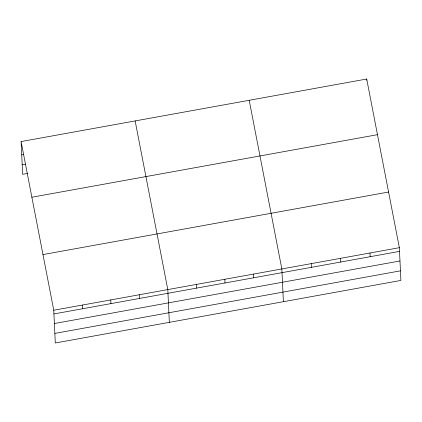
<?xml version="1.0" encoding="UTF-8"?>
<svg xmlns="http://www.w3.org/2000/svg" width="422" height="422" viewBox="0 0 422 422"><rect width="100%" height="100%" fill="white"/><g stroke="black" fill="none" stroke-linecap="round" stroke-linejoin="round"><path stroke-width="0.63" d="M21.1 141.57L366.702 79.02L399.354 247.688L400.9 280.43L55.298 342.981L53.752 310.239L21.1 141.57L22.646 174.312L27.831 173.379M21.728 154.853L23.669 154.499M22.192 164.728L25.431 164.142M31.877 197.232L377.479 134.681M42.975 254.577L388.583 192.026M53.752 310.239L399.354 247.688M53.926 313.936L399.528 251.385M54.38 323.521L399.982 260.97M54.844 333.396L400.446 270.845M249.202 100.288L281.849 268.951L283.394 301.698M135.151 120.929L167.803 289.592L169.343 322.339M366.702 79.02L366.76 80.254M369.978 253.005L370.152 256.703M340.601 258.317L340.776 262.02M311.225 263.634L311.399 267.337M253.337 274.115L253.511 277.813M224.826 279.274L225 282.972M196.314 284.433L196.488 288.131M139.286 294.756L139.46 298.454M110.775 299.915L110.949 303.613M82.264 305.074L82.438 308.772"/></g></svg>
